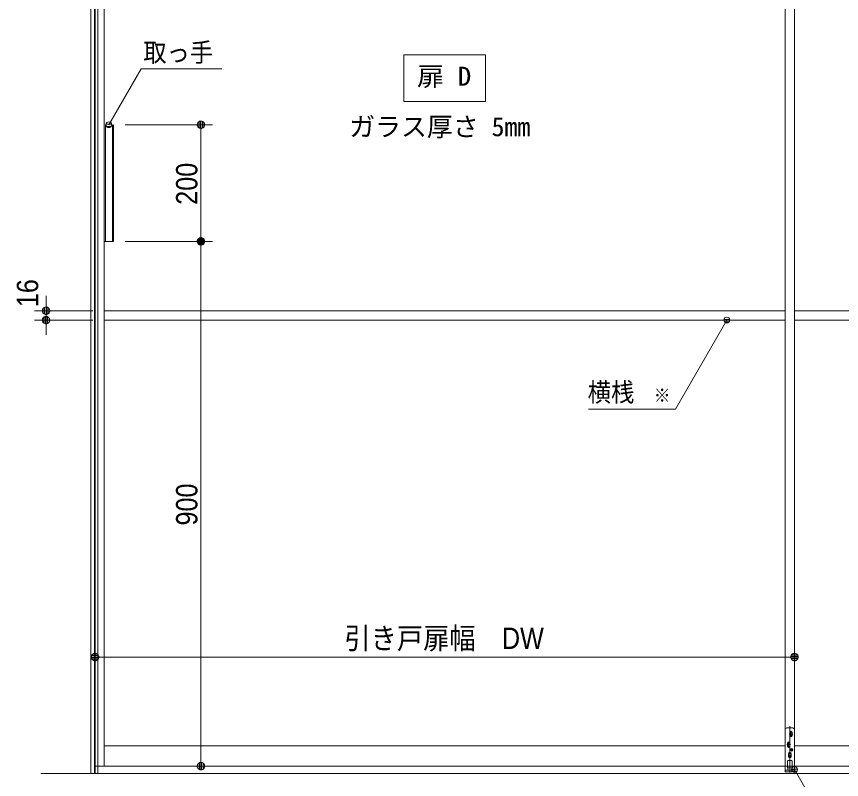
# Model space of a CAD drawing. Units: millimetres, scale not verified. Extents: x -6062 to 6062, y -3045 to 3045.
# Drawn here: x -4922 to -3507, y -1910 to -601 of the extents above; entities that cross this region are included whole.
import ezdxf
from ezdxf.enums import TextEntityAlignment as Align

# ---------------------------------------------------------------- set-up
doc = ezdxf.new("R2010")
doc.units = ezdxf.units.MM
doc.header["$LTSCALE"] = 20
for name, color, linetype, lineweight in [('0-0_2寸法-1', 7, 'Continuous', 9), ('0-1_0', 7, 'Continuous', 9), ('0-2_2寸法-3', 7, 'Continuous', 9), ('0-3_2寸法-2', 7, 'Continuous', 9), ('0-4_3一般', 7, 'Continuous', 9)]:
    doc.layers.add(name, color=color, linetype=linetype, lineweight=lineweight)
doc.styles.add('ＭＳ ゴシック', font='')
doc.styles.add('ＭＳ Ｐゴシック', font='')
doc.styles.get('ＭＳ ゴシック').set_extended_font_data('MS Gothic')
doc.styles.get('ＭＳ Ｐゴシック').set_extended_font_data('MS PGothic')

# ---------------------------------------------------------------- blocks, each defined once
blk = doc.blocks.new('_Dot')
at = {"layer": '0-1_0'}
for p, q in [((-10, 0), (-20, 0)), ((9.78, 2), (-9.78, 2)), ((7.99, 6), (-7.99, 6)), ((9.16, -3.98), (-9.16, -3.98)), ((6, -7.98), (-6, -7.98))]:
    blk.add_line(p, q, dxfattribs=at)
for points in [[(10, 0), (9.92, 1.25), (9.69, 2.49), (9.3, 3.68), (8.76, 4.82), (8.09, 5.88), (7.29, 6.85), (6.37, 7.71), (5.36, 8.44), (4.26, 9.05), (3.09, 9.51), (1.87, 9.82), (0.63, 9.98), (-0.63, 9.98), (-1.87, 9.82), (-3.09, 9.51), (-4.26, 9.05), (-5.36, 8.44), (-6.37, 7.71), (-7.29, 6.85), (-8.09, 5.88), (-8.76, 4.82), (-9.3, 3.68), (-9.69, 2.49), (-9.92, 1.25), (-10, 0), (0, 0)], [(-10, 0), (-9.92, -1.25), (-9.69, -2.49), (-9.3, -3.68), (-8.76, -4.82), (-8.09, -5.88), (-7.29, -6.85), (-6.37, -7.71), (-5.36, -8.44), (-4.26, -9.05), (-3.09, -9.51), (-1.87, -9.82), (-0.63, -9.98), (0.63, -9.98), (1.87, -9.82), (3.09, -9.51), (4.26, -9.05), (5.36, -8.44), (6.37, -7.71), (7.29, -6.85), (8.09, -5.88), (8.76, -4.82), (9.3, -3.68), (9.69, -2.49), (9.92, -1.25), (10, 0), (0, 0)]]:
    blk.add_lwpolyline(points, close=True, dxfattribs=at)
blk = doc.blocks.new('グループ-4')
at = {"layer": '0-4_3一般'}
for p, q in [((-60000, 9000), (-60000, -38000)), ((13056.5, -38000), (-61863.5, -38000))]:
    blk.add_line(p, q, dxfattribs=at)
blk = doc.blocks.new('グループ-5')
at = {"layer": '0-4_3一般'}
for p, q in [((-60000, 8100), (-60000, -37740)), ((-59680, 8100), (-59680, -37740)), ((-36320, 8100), (-36320, -37740)), ((-36320, -37740), (-36320, 8100)), ((-36000, 8100), (-36000, -37740)), ((-59642, -19740), (-59642, -15740)), ((-59402, -19740), (-59402, -15740)), ((-59362, -15740), (-59362, -19740)), ((-59680, -22120), (-36320, -22120)), ((-36000, -22120), (-12640, -22120)), ((-59680, -22440), (-36320, -22440)), ((-36000, -22440), (-12640, -22440)), ((-36320, -36492.4), (-36320, -37934.4)), ((-36060, -36432.4), (-36260, -36432.4)), ((-36160, -36371.7), (-36160, -37958.4)), ((-36059.5, -36642.4), (-36180.5, -36642.4)), ((-36169.5, -36592.4), (-36070.5, -36592.4)), ((-36169.5, -36692.4), (-36070.5, -36692.4)), ((-36165, -36692.4), (-36165, -36592.4)), ((-36120, -36542.9), (-36120, -36641.9)), ((-36120, -36642.9), (-36120, -36741.9)), ((-36075, -36592.4), (-36075, -36692.4)), ((-36320, -37040), (-59680, -37040)), ((-36139.5, -37002.4), (-36260.5, -37002.4)), ((-36249.5, -36952.4), (-36150.5, -36952.4)), ((-36249.5, -37052.4), (-36150.5, -37052.4)), ((-36245, -37052.4), (-36245, -36952.4)), ((-36200, -36902.9), (-36200, -37001.9)), ((-36200, -37002.9), (-36200, -37101.9)), ((-36155, -36952.4), (-36155, -37052.4)), ((-12640, -37040), (-36000, -37040)), ((-36099.5, -37362.4), (-36220.5, -37362.4)), ((-36209.5, -37312.4), (-36110.5, -37312.4)), ((-36205, -37412.4), (-36205, -37312.4)), ((-36160, -37262.9), (-36160, -37361.9)), ((-36160, -37362.9), (-36160, -37461.9)), ((-36146.2, -37182.4), (-36053.8, -37182.4)), ((-36115, -37312.4), (-36115, -37412.4)), ((-36100, -37136.2), (-36100, -37228.6)), ((-36235, -37802.4), (-36235, -37562.4)), ((-36095, -37552.4), (-36225, -37552.4)), ((-36209.5, -37412.4), (-36110.5, -37412.4)), ((-36085, -37562.4), (-36085, -37802.4)), ((-60000, -37740), (-36000, -37740)), ((-36320, -37740), (-12320, -37740)), ((-36320, -37874.4), (-36220, -37874.4)), ((-36235, -37802.4), (-36085, -37802.4)), ((-36090, -37802.4), (-36230, -37802.4)), ((-36224, -37874.4), (-36096, -37874.4)), ((-36220, -37874.4), (-36224, -37874.4)), ((-36096, -37874.4), (-36100, -37874.4)), ((-36100, -37874.4), (-36000, -37874.4)), ((-36090, -37802.4), (-36090, -37874.4))]:
    blk.add_line(p, q, dxfattribs=at)
for points in [[(-36000, -37740), (-36000, 8100), (-60000, 8100)], [(-59362, -19740), (-59682, -19740), (-59682, -15740)], [(-36320, -37932.4), (-36000, -37932.4), (-36000, -36492.4)], [(-36230, -37802.4), (-36230, -37874.4), (-36090, -37874.4)]]:
    blk.add_lwpolyline(points, dxfattribs=at)
blk.add_circle((-36100, -37182.4), 42, dxfattribs=at)
for centre, radius, start, end in [((-36260, -36492.4), 60, 90, 180), ((-36060, -36492.4), 60, 0, 90), ((-36120, -36592.4), 45, 0, 180), ((-36120, -36692.4), 45, 180, 0), ((-36200, -36952.4), 45, 0, 180), ((-36200, -37052.4), 45, 180, 0), ((-36160, -37312.4), 45, 0, 180), ((-36225, -37562.4), 10, 90, 180), ((-36160, -37412.4), 45, 180, 0), ((-36095, -37562.4), 10, 0, 90)]:
    blk.add_arc(centre, radius, start, end, dxfattribs=at)
blk = doc.blocks.new('グループ-6')
at = {"layer": '0-4_3一般'}
for name in ['グループ-4', 'グループ-5']:
    blk.add_blockref(name, (0, 0), dxfattribs=at)
blk = doc.blocks.new('グループ-14')
at = {"layer": '0-4_3一般'}
blk.add_line((-60020, -38000), (-60020, 9000), dxfattribs=at)
blk.add_lwpolyline([(-60140, 9000), (-59900, 9000), (-59900, -38000), (-60140, -38000)], close=True, dxfattribs=at)

msp = doc.modelspace()

# ---------------------------------------------------------------- linework, layer by layer
at = {"layer": '0-0_2寸法-1'}
for p, q in [((-4735.8, -787), (-4585.8, -787)), ((-4605.8, -974.29), (-4605.8, -799.71)), ((-4735.6, -987), (-4585.8, -987)), ((-4735.6, -987), (-4585.8, -987)), ((-4605.8, -999.71), (-4605.8, -1874.29)), ((-4787.5, -1680), (-4787.3, -1680)), ((-3587.5, -1680), (-3587.3, -1680)), ((-3600.21, -1700), (-4774.79, -1700)), ((-4735.8, -1887), (-4585.8, -1887))]:
    msp.add_line(p, q, dxfattribs=at)
at = {"layer": '0-2_2寸法-3'}
for p, q in [((-4758.91, -786.01), (-4768.69, -786.01)), ((-4759.8, -790.01), (-4767.8, -790.01)), ((-4763.63, -782.01), (-4763.97, -782.01)), ((-4763.63, -782.01), (-4763.97, -782.01)), ((-3703.33, -1117.01), (-3703.67, -1117.01)), ((-3703.33, -1117.01), (-3703.67, -1117.01)), ((-3698.61, -1121.01), (-3708.39, -1121.01)), ((-3699.5, -1125.01), (-3707.5, -1125.01)), ((-3582.6, -1892.11), (-3592.4, -1892.11)), ((-3583.5, -1896.11), (-3591.5, -1896.11)), ((-3587.31, -1888.11), (-3587.69, -1888.11)), ((-3587.31, -1888.11), (-3587.69, -1888.11))]:
    msp.add_line(p, q, dxfattribs=at)
msp.add_lwpolyline([(-4257.5, -667), (-4117.5, -667), (-4117.5, -747), (-4257.5, -747)], close=True, dxfattribs=at)
for points in [[(-4763.8, -787), (-4708.56, -691.33), (-4570.04, -691.33)], [(-3940.84, -1274.84), (-3791.74, -1274.84), (-3703.5, -1122)], [(-3587.5, -1893.1), (-3439.18, -2150), (-3169.85, -2150)]]:
    msp.add_lwpolyline(points, dxfattribs=at)
for centre in [(-4763.8, -787), (-4763.8, -787), (-3703.5, -1122), (-3703.5, -1122), (-3587.5, -1893.1), (-3587.5, -1893.1)]:
    msp.add_circle(centre, 5.01, dxfattribs=at)
at = {"layer": '0-3_2寸法-2'}
for p, q in [((-4871.5, -1093.29), (-4871.5, -1080.58)), ((-4791.5, -1106), (-4891.5, -1106)), ((-4871.5, -1122), (-4871.5, -1106)), ((-4791.5, -1122), (-4891.5, -1122)), ((-4871.5, -1134.71), (-4871.5, -1147.42))]:
    msp.add_line(p, q, dxfattribs=at)

# ---------------------------------------------------------------- block references
at = {"layer": '0-0_2寸法-1', "xscale": 0.6356201, "yscale": 0.6356201}
for p, rotation in [((-4605.8, -787), 90), ((-4605.8, -987), 270), ((-4605.8, -987), 90), ((-4787.5, -1700), 180), ((-4605.8, -1887), 270)]:
    msp.add_blockref('_Dot', p, dxfattribs=dict(at, rotation=rotation))
msp.add_blockref('_Dot', (-3587.5, -1700), dxfattribs=at)
at = {"layer": '0-3_2寸法-2', "xscale": 0.6356201, "yscale": 0.6356201}
for p, rotation in [((-4871.5, -1106), 270), ((-4871.5, -1122), 90)]:
    msp.add_blockref('_Dot', p, dxfattribs=dict(at, rotation=rotation))
at = {"layer": '0-4_3一般', "xscale": 0.05, "yscale": 0.05}
for name in ['グループ-6', 'グループ-14']:
    msp.add_blockref(name, (-1787.5, 0), dxfattribs=at)

# ---------------------------------------------------------------- texts
at = {"layer": '0-0_2寸法-1', "style": 'ＭＳ Ｐゴシック', "width": 0.9}
for s, p in [('200', (-4600.84, -924.28)), ('900', (-4600.84, -1474.38))]:
    msp.add_text(s, height=36.66, rotation=90, dxfattribs=at).set_placement(p, align=Align.BOTTOM_LEFT)
msp.add_text('引き戸扉幅\u3000DW', height=36.69, dxfattribs=at).set_placement((-4359.66, -1697.07), align=Align.BOTTOM_LEFT)
at = {"layer": '0-2_2寸法-3', "style": 'ＭＳ ゴシック'}
for s, height, width, p in [('取っ手', 32.55, 0.9, (-4704.71, -688.94)), ('扉 D', 32.55, 1.05, (-4235.14, -729.87)), ('横桟', 32.55, 0.9, (-3942.2, -1271.66)), ('※', 23.31, 0.9, (-3828.84, -1269.88))]:
    msp.add_text(s, height=height, dxfattribs=dict(at, width=width)).set_placement(p, align=Align.BOTTOM_LEFT)
msp.add_text('ガラス厚さ 5mm', height=32.55, dxfattribs=at).set_placement((-4351.29, -816.45), align=Align.BOTTOM_LEFT)
at = {"layer": '0-3_2寸法-2', "style": 'ＭＳ Ｐゴシック', "width": 0.9}
msp.add_text('16', height=36.66, rotation=90, dxfattribs=at).set_placement((-4873.98, -1099.9), align=Align.BOTTOM_LEFT)

doc.saveas('drawing.dxf')
